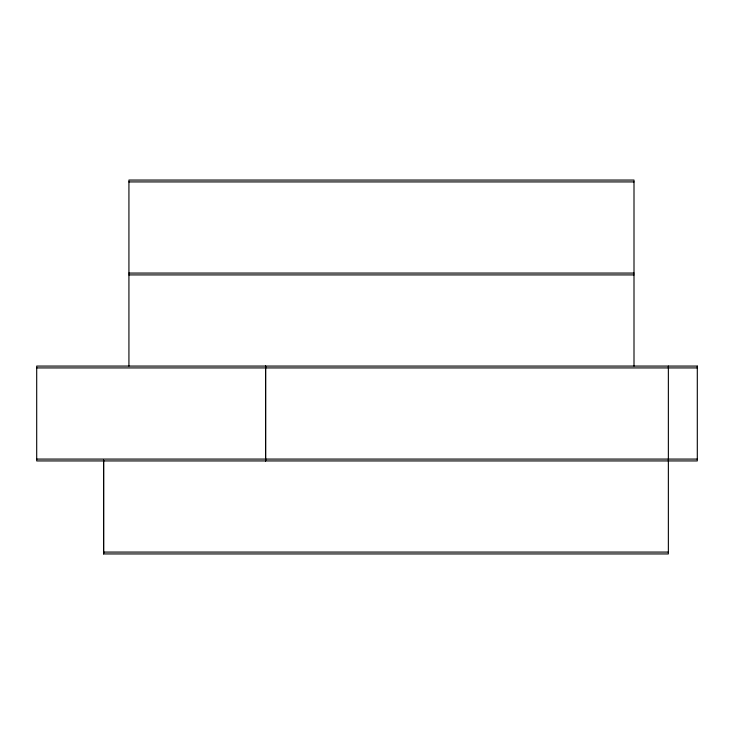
<?xml version="1.0" encoding="UTF-8"?>
<svg xmlns="http://www.w3.org/2000/svg" width="734" height="734" viewBox="0 0 734 734"><rect width="100%" height="100%" fill="white"/><g stroke="black" fill="none" stroke-linecap="round" stroke-linejoin="round"><path stroke-width="1.1" d="M103.613 553.941L103.613 460.218L103.613 553.941L668.362 553.941L668.362 366.073M128.927 181.922L634.002 181.922M128.927 273.066L634.002 273.066M128.927 274.92L634.002 274.92M36.7 367.927L697.3 367.927M36.7 459.08L697.3 459.08M103.613 552.078L668.362 552.078M634.002 366.073L634.002 180.059L128.927 180.059L128.927 366.073M265.598 366.073L265.598 460.934L265.598 366.073M697.3 366.073L36.7 366.073L36.7 460.934L697.3 460.934L697.3 366.073"/></g></svg>
